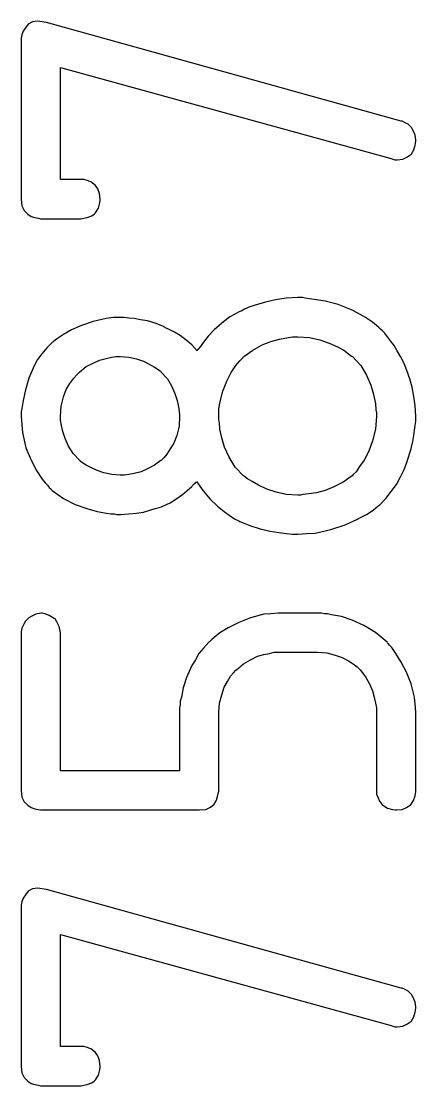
# Model space of a CAD drawing. Header units: inches. Extents: x 0 to 594, y -420 to 0.
# Drawn here: x 163.813 to 165.062, y -67.083 to -63.709 of the extents above; entities that cross this region are included whole.
import ezdxf

# ---------------------------------------------------------------- set-up
doc = ezdxf.new("R2010")
doc.units = ezdxf.units.IN
doc.header["$MEASUREMENT"] = 0

msp = doc.modelspace()

# ---------------------------------------------------------------- linework, layer by layer
at = {"color": 18, "true_color": 0x000000}
for p, q in [((163.8255, -63.7294), (163.8181, -63.7405)), ((163.8348, -63.7183), (163.8255, -63.7294)), ((163.8477, -63.7109), (163.8348, -63.7183)), ((163.8644, -63.709), (163.8477, -63.7109)), ((163.8922, -63.7127), (163.8644, -63.709)), ((165.0161, -64.0257), (163.8922, -63.7127)), ((163.8144, -63.7516), (163.8126, -63.7627)), ((163.8126, -63.7627), (163.8126, -64.2738)), ((163.8126, -63.7627), (163.8126, -63.7627)), ((163.8181, -63.7405), (163.8144, -63.7516)), ((163.9366, -64.2108), (163.9366, -63.8553)), ((163.9366, -63.8553), (164.9847, -64.1442)), ((165.0198, -64.0257), (165.0161, -64.0257)), ((165.0272, -64.0294), (165.0198, -64.0257)), ((165.0383, -64.0349), (165.0272, -64.0294)), ((165.0495, -64.046), (165.0383, -64.0349)), ((165.0513, -64.0497), (165.0495, -64.046)), ((165.055, -64.0572), (165.0513, -64.0497)), ((165.0606, -64.0701), (165.055, -64.0572)), ((165.0624, -64.0849), (165.0606, -64.0701)), ((165.0606, -64.1016), (165.0624, -64.0886)), ((165.0624, -64.0886), (165.0624, -64.0849)), ((165.0365, -64.1386), (165.0439, -64.1331)), ((165.0439, -64.1331), (165.0476, -64.1312)), ((165.0476, -64.1312), (165.0569, -64.1164)), ((165.0569, -64.1164), (165.0606, -64.1016)), ((164.9847, -64.1442), (164.9902, -64.146)), ((164.9902, -64.146), (164.9958, -64.1479)), ((164.9958, -64.1479), (165.0013, -64.1479)), ((165.0013, -64.1479), (165.0032, -64.1479)), ((165.0032, -64.1479), (165.0217, -64.146)), ((165.0217, -64.146), (165.0365, -64.1386)), ((163.9996, -64.2108), (163.9366, -64.2108)), ((164.0014, -64.2108), (163.9996, -64.2108)), ((164.0051, -64.2108), (164.0014, -64.2108)), ((164.0107, -64.2108), (164.0051, -64.2108)), ((164.0181, -64.2127), (164.0107, -64.2108)), ((164.0329, -64.2182), (164.0181, -64.2127)), ((164.0477, -64.2294), (164.0329, -64.2182)), ((164.0496, -64.2331), (164.0477, -64.2294)), ((164.0551, -64.2405), (164.0496, -64.2331)), ((164.0607, -64.2553), (164.0551, -64.2405)), ((164.0625, -64.2738), (164.0607, -64.2553)), ((163.8126, -64.2738), (163.8144, -64.2942)), ((163.8144, -64.2942), (163.8218, -64.309)), ((164.0477, -64.3164), (164.057, -64.3016)), ((164.057, -64.3016), (164.0607, -64.2886)), ((164.0607, -64.2886), (164.0625, -64.2775)), ((164.0625, -64.2775), (164.0625, -64.2738)), ((163.8218, -64.309), (163.8329, -64.3201)), ((163.8329, -64.3201), (163.844, -64.3275)), ((163.844, -64.3275), (163.8551, -64.3312)), ((163.8551, -64.3312), (163.8662, -64.3331)), ((163.8662, -64.3331), (163.8737, -64.3349)), ((163.8737, -64.3349), (163.8755, -64.3349)), ((163.8755, -64.3349), (164.0014, -64.3349)), ((164.0014, -64.3349), (164.0218, -64.3312)), ((164.0218, -64.3312), (164.0366, -64.3256)), ((164.0366, -64.3256), (164.044, -64.3201)), ((164.044, -64.3201), (164.0477, -64.3164)), ((164.5865, -64.5997), (164.5606, -64.6071)), ((164.618, -64.5923), (164.5865, -64.5997)), ((164.6514, -64.5867), (164.618, -64.5923)), ((164.6884, -64.5849), (164.6514, -64.5867)), ((164.6902, -64.5849), (164.6884, -64.5849)), ((164.6958, -64.5849), (164.6902, -64.5849)), ((164.7032, -64.5849), (164.6958, -64.5849)), ((164.7125, -64.5867), (164.7032, -64.5849)), ((164.7254, -64.5886), (164.7125, -64.5867)), ((164.7402, -64.5904), (164.7254, -64.5886)), ((164.7754, -64.596), (164.7402, -64.5904)), ((164.8162, -64.6071), (164.7754, -64.596)), ((164.5051, -64.6293), (164.4736, -64.646)), ((164.5088, -64.6275), (164.5051, -64.6293)), ((164.5199, -64.6219), (164.5088, -64.6275)), ((164.5365, -64.6145), (164.5199, -64.6219)), ((164.5606, -64.6071), (164.5365, -64.6145)), ((164.8587, -64.6238), (164.8162, -64.6071)), ((164.881, -64.6349), (164.8587, -64.6238)), ((164.9032, -64.6478), (164.881, -64.6349)), ((164.0033, -64.6737), (163.9718, -64.6867)), ((164.0403, -64.6608), (164.0033, -64.6737)), ((164.081, -64.6515), (164.0403, -64.6608)), ((164.1033, -64.6478), (164.081, -64.6515)), ((164.1273, -64.6478), (164.1033, -64.6478)), ((164.131, -64.6478), (164.1273, -64.6478)), ((164.1384, -64.6478), (164.131, -64.6478)), ((164.1533, -64.6497), (164.1384, -64.6478)), ((164.1699, -64.6515), (164.1533, -64.6497)), ((164.1903, -64.6552), (164.1699, -64.6515)), ((164.2125, -64.6589), (164.1903, -64.6552)), ((164.2366, -64.6663), (164.2125, -64.6589)), ((164.2607, -64.6756), (164.2366, -64.6663)), ((164.4477, -64.6663), (164.4236, -64.6867)), ((164.4736, -64.646), (164.4477, -64.6663)), ((164.9254, -64.6626), (164.9032, -64.6478)), ((164.9458, -64.6793), (164.9254, -64.6626)), ((163.9459, -64.7015), (163.9274, -64.7145)), ((163.9718, -64.6867), (163.9459, -64.7015)), ((164.2644, -64.6774), (164.2607, -64.6756)), ((164.2718, -64.6812), (164.2644, -64.6774)), ((164.2829, -64.6867), (164.2718, -64.6812)), ((164.2977, -64.6941), (164.2829, -64.6867)), ((164.3162, -64.7052), (164.2977, -64.6941)), ((164.3347, -64.72), (164.3162, -64.7052)), ((164.4051, -64.7071), (164.3903, -64.7256)), ((164.4236, -64.6867), (164.4051, -64.7071)), ((164.9476, -64.6812), (164.9458, -64.6793)), ((164.9513, -64.6849), (164.9476, -64.6812)), ((164.9569, -64.6904), (164.9513, -64.6849)), ((164.9643, -64.6978), (164.9569, -64.6904)), ((164.9735, -64.7089), (164.9643, -64.6978)), ((163.9107, -64.7274), (163.894, -64.7441)), ((163.9125, -64.7256), (163.9107, -64.7274)), ((163.9144, -64.7237), (163.9125, -64.7256)), ((163.9199, -64.72), (163.9144, -64.7237)), ((163.9274, -64.7145), (163.9199, -64.72)), ((164.3532, -64.7349), (164.3347, -64.72)), ((164.3699, -64.7534), (164.3532, -64.7349)), ((164.3792, -64.7404), (164.3718, -64.7497)), ((164.3903, -64.7256), (164.3792, -64.7404)), ((164.5458, -64.7515), (164.5754, -64.7349)), ((164.5754, -64.7349), (164.6032, -64.7237)), ((164.6032, -64.7237), (164.631, -64.7163)), ((164.631, -64.7163), (164.6532, -64.7126)), ((164.6532, -64.7126), (164.6717, -64.7089)), ((164.6717, -64.7089), (164.6791, -64.7089)), ((164.6791, -64.7089), (164.6847, -64.7089)), ((164.6847, -64.7089), (164.6865, -64.7089)), ((164.6865, -64.7089), (164.6884, -64.7089)), ((164.6884, -64.7089), (164.7254, -64.7108)), ((164.7254, -64.7108), (164.7587, -64.7182)), ((164.7587, -64.7182), (164.7884, -64.7293)), ((164.7884, -64.7293), (164.8143, -64.7404)), ((164.8143, -64.7404), (164.8347, -64.7515)), ((164.9828, -64.7219), (164.9735, -64.7089)), ((164.9939, -64.7367), (164.9828, -64.7219)), ((165.0032, -64.7534), (164.9939, -64.7367)), ((163.8774, -64.7626), (163.8644, -64.7811)), ((163.894, -64.7441), (163.8774, -64.7626)), ((164.081, -64.7774), (164.0996, -64.7737)), ((164.0996, -64.7737), (164.1125, -64.7719)), ((164.1125, -64.7719), (164.1218, -64.7719)), ((164.1218, -64.7719), (164.1255, -64.7719)), ((164.1255, -64.7719), (164.1533, -64.7737)), ((164.1533, -64.7737), (164.1773, -64.7793)), ((164.3718, -64.7497), (164.3699, -64.7515)), ((164.3699, -64.7515), (164.3699, -64.7534)), ((164.5143, -64.7756), (164.5162, -64.7719)), ((164.5162, -64.7719), (164.518, -64.7719)), ((164.518, -64.7719), (164.5458, -64.7515)), ((164.8347, -64.7515), (164.8495, -64.7626)), ((164.8495, -64.7626), (164.8587, -64.77)), ((164.8587, -64.77), (164.8624, -64.7719)), ((164.8624, -64.7719), (164.8884, -64.7997)), ((165.0143, -64.7719), (165.0032, -64.7534)), ((165.0254, -64.7941), (165.0143, -64.7719)), ((163.8533, -64.8015), (163.8366, -64.8404)), ((163.8644, -64.7811), (163.8533, -64.8015)), ((163.9977, -64.82), (164.0181, -64.8034)), ((164.0181, -64.8034), (164.0403, -64.7923)), ((164.0403, -64.7923), (164.0607, -64.783)), ((164.0607, -64.783), (164.081, -64.7774)), ((164.1773, -64.7793), (164.1995, -64.7867)), ((164.1995, -64.7867), (164.2181, -64.796)), ((164.2181, -64.796), (164.2347, -64.8052)), ((164.2347, -64.8052), (164.2458, -64.8126)), ((164.4773, -64.8219), (164.4921, -64.7997)), ((164.4921, -64.7997), (164.5051, -64.7848)), ((164.5051, -64.7848), (164.5143, -64.7756)), ((164.8884, -64.7997), (164.9069, -64.8311)), ((165.0346, -64.8163), (165.0254, -64.7941)), ((163.8366, -64.8404), (163.8255, -64.8774)), ((163.9662, -64.8571), (163.9792, -64.8404)), ((163.9792, -64.8404), (163.9885, -64.8293)), ((163.9885, -64.8293), (163.9959, -64.8219)), ((163.9959, -64.8219), (163.9977, -64.82)), ((164.2458, -64.8126), (164.2532, -64.8182)), ((164.2532, -64.8182), (164.2551, -64.82)), ((164.2551, -64.82), (164.2755, -64.8422)), ((164.2755, -64.8422), (164.2884, -64.8645)), ((164.4643, -64.8497), (164.4773, -64.8219)), ((164.9069, -64.8311), (164.9198, -64.8626)), ((165.0439, -64.8422), (165.0346, -64.8163)), ((165.0513, -64.8682), (165.0439, -64.8422)), ((163.9459, -64.8996), (163.9551, -64.8756)), ((163.9551, -64.8756), (163.9662, -64.8571)), ((164.2884, -64.8645), (164.2995, -64.8885)), ((164.4514, -64.8811), (164.4643, -64.8497)), ((164.9198, -64.8626), (164.9291, -64.8922)), ((165.0569, -64.8978), (165.0513, -64.8682)), ((163.8255, -64.8774), (163.8181, -64.9108)), ((163.9385, -64.9293), (163.9459, -64.8996)), ((164.2995, -64.8885), (164.3069, -64.9108)), ((164.4421, -64.9182), (164.4514, -64.8811)), ((164.9291, -64.8922), (164.9347, -64.92)), ((165.0606, -64.9274), (165.0569, -64.8978)), ((163.8144, -64.9367), (163.8126, -64.9459)), ((163.8163, -64.9237), (163.8144, -64.9367)), ((163.8181, -64.9108), (163.8163, -64.9237)), ((163.9366, -64.9608), (163.9385, -64.9293)), ((163.9385, -64.9293), (163.9385, -64.9293)), ((164.3069, -64.9108), (164.3106, -64.9311)), ((164.3106, -64.9311), (164.3125, -64.9459)), ((164.4384, -64.9385), (164.4421, -64.9182)), ((164.4384, -64.9719), (164.4384, -64.9385)), ((164.4421, -64.9182), (164.4421, -64.9182)), ((164.9347, -64.92), (164.9365, -64.9404)), ((164.9365, -64.9404), (164.9384, -64.9496)), ((165.0624, -64.9608), (165.0606, -64.9274)), ((163.8126, -64.9459), (163.8126, -64.9608)), ((163.8126, -64.9459), (163.8126, -64.9459)), ((163.8126, -64.9608), (163.8144, -64.9885)), ((163.9366, -64.9737), (163.9366, -64.9608)), ((163.9403, -64.9904), (163.9366, -64.9737)), ((164.3125, -64.9459), (164.3144, -64.957)), ((164.3144, -64.9608), (164.3125, -64.9922)), ((164.3144, -64.957), (164.3144, -64.9608)), ((164.4403, -64.9811), (164.4384, -64.9719)), ((164.9384, -64.9608), (164.9347, -65.0015)), ((164.9384, -64.9496), (164.9384, -64.9608)), ((165.0606, -64.9904), (165.0624, -64.9774)), ((165.0624, -64.9774), (165.0624, -64.9608)), ((163.8144, -64.9885), (163.8163, -65.0126)), ((163.944, -65.0089), (163.9403, -64.9904)), ((163.9514, -65.0311), (163.944, -65.0089)), ((164.3125, -64.9922), (164.3051, -65.0219)), ((164.4421, -65.0015), (164.4403, -64.9811)), ((164.4477, -65.0293), (164.4421, -65.0015)), ((164.9347, -65.0015), (164.9254, -65.0385)), ((165.0569, -65.0219), (165.0587, -65.0052)), ((165.0587, -65.0052), (165.0606, -64.9904)), ((163.8163, -65.0126), (163.8274, -65.0607)), ((163.9625, -65.0552), (163.9514, -65.0311)), ((164.3051, -65.0219), (164.2958, -65.0459)), ((164.4569, -65.0589), (164.4477, -65.0293)), ((164.9254, -65.0385), (164.9143, -65.0719)), ((165.0476, -65.0626), (165.0532, -65.0404)), ((165.0532, -65.0404), (165.0569, -65.0219)), ((163.8274, -65.0607), (163.844, -65.0996)), ((163.9773, -65.0793), (163.9625, -65.0552)), ((164.2847, -65.0644), (164.2736, -65.0811)), ((164.2958, -65.0459), (164.2847, -65.0644)), ((164.4717, -65.0904), (164.4569, -65.0589)), ((164.9143, -65.0719), (164.8995, -65.0996)), ((165.0346, -65.107), (165.0476, -65.0626)), ((163.844, -65.0996), (163.8607, -65.133)), ((163.9977, -65.1015), (163.9773, -65.0793)), ((163.9996, -65.1033), (163.9977, -65.1015)), ((164.007, -65.1089), (163.9996, -65.1033)), ((164.0181, -65.1163), (164.007, -65.1089)), ((164.2551, -65.1015), (164.2347, -65.1163)), ((164.2569, -65.0996), (164.2551, -65.1015)), ((164.2644, -65.0922), (164.2569, -65.0996)), ((164.2736, -65.0811), (164.2644, -65.0922)), ((164.4903, -65.1218), (164.4717, -65.0904)), ((164.8995, -65.0996), (164.8847, -65.12)), ((165.0254, -65.1293), (165.0346, -65.107)), ((163.8607, -65.133), (163.8792, -65.1607)), ((164.0329, -65.1237), (164.0181, -65.1163)), ((164.0533, -65.133), (164.0329, -65.1237)), ((164.0736, -65.1404), (164.0533, -65.133)), ((164.0996, -65.1459), (164.0736, -65.1404)), ((164.1255, -65.1478), (164.0996, -65.1459)), ((164.1533, -65.1459), (164.1384, -65.1478)), ((164.1699, -65.1422), (164.1533, -65.1459)), ((164.1921, -65.1367), (164.1699, -65.1422)), ((164.2125, -65.1274), (164.1921, -65.1367)), ((164.2347, -65.1163), (164.2125, -65.1274)), ((164.5162, -65.1496), (164.4903, -65.1218)), ((164.8643, -65.1459), (164.8606, -65.1496)), ((164.8736, -65.1367), (164.8643, -65.1459)), ((164.8847, -65.12), (164.8736, -65.1367)), ((165.0143, -65.1533), (165.0254, -65.1293)), ((163.8792, -65.1607), (163.8885, -65.1718)), ((163.8885, -65.1718), (163.8959, -65.1792)), ((163.8959, -65.1792), (163.9014, -65.1867)), ((164.1292, -65.1478), (164.1255, -65.1478)), ((164.1384, -65.1478), (164.1292, -65.1478)), ((164.3514, -65.1848), (164.3606, -65.1755)), ((164.3606, -65.1755), (164.3662, -65.17)), ((164.3662, -65.17), (164.368, -65.1681)), ((164.368, -65.1681), (164.3884, -65.1978)), ((164.5199, -65.1515), (164.5162, -65.1496)), ((164.5291, -65.1589), (164.5199, -65.1515)), ((164.544, -65.1681), (164.5291, -65.1589)), ((164.5643, -65.1792), (164.544, -65.1681)), ((164.5902, -65.1922), (164.5643, -65.1792)), ((164.8328, -65.17), (164.8032, -65.1848)), ((164.8606, -65.1496), (164.8328, -65.17)), ((164.9847, -65.1996), (165.0013, -65.1774)), ((165.0013, -65.1774), (165.0143, -65.1533)), ((163.9014, -65.1867), (163.907, -65.1922)), ((163.907, -65.1922), (163.9088, -65.1941)), ((163.9088, -65.1941), (163.9107, -65.1959)), ((163.9107, -65.1959), (163.9459, -65.2218)), ((164.3051, -65.2218), (164.3236, -65.2089)), ((164.3236, -65.2089), (164.3384, -65.1959)), ((164.3384, -65.1959), (164.3514, -65.1848)), ((164.3884, -65.1978), (164.4106, -65.2237)), ((164.6199, -65.2015), (164.5902, -65.1922)), ((164.6514, -65.2089), (164.6199, -65.2015)), ((164.6884, -65.2107), (164.6514, -65.2089)), ((164.6902, -65.2107), (164.6884, -65.2107)), ((164.6921, -65.2107), (164.6902, -65.2107)), ((164.6976, -65.2107), (164.6921, -65.2107)), ((164.7051, -65.2089), (164.6976, -65.2107)), ((164.7236, -65.207), (164.7051, -65.2089)), ((164.7476, -65.2033), (164.7236, -65.207)), ((164.7754, -65.1959), (164.7476, -65.2033)), ((164.8032, -65.1848), (164.7754, -65.1959)), ((164.968, -65.2218), (164.9847, -65.1996)), ((163.9459, -65.2218), (163.9829, -65.2404)), ((163.9829, -65.2404), (164.0199, -65.2533)), ((164.2569, -65.2478), (164.2607, -65.2459)), ((164.2607, -65.2459), (164.2847, -65.2348)), ((164.2847, -65.2348), (164.3051, -65.2218)), ((164.4106, -65.2237), (164.4347, -65.2459)), ((164.4347, -65.2459), (164.4551, -65.2626)), ((164.9365, -65.2515), (164.9421, -65.2459)), ((164.9421, -65.2459), (164.9458, -65.2441)), ((164.9458, -65.2441), (164.9476, -65.2422)), ((164.9476, -65.2422), (164.968, -65.2218)), ((164.0199, -65.2533), (164.0533, -65.2626)), ((164.0533, -65.2626), (164.0829, -65.2681)), ((164.0829, -65.2681), (164.0959, -65.27)), ((164.0959, -65.27), (164.107, -65.27)), ((164.107, -65.27), (164.1144, -65.2718)), ((164.1144, -65.2718), (164.1218, -65.2718)), ((164.1218, -65.2718), (164.1255, -65.2718)), ((164.1255, -65.2718), (164.1273, -65.2718)), ((164.1273, -65.2718), (164.1533, -65.27)), ((164.1533, -65.27), (164.1773, -65.2681)), ((164.1773, -65.2681), (164.1995, -65.2644)), ((164.1995, -65.2644), (164.2199, -65.2589)), ((164.2199, -65.2589), (164.2366, -65.2533)), ((164.2366, -65.2533), (164.2495, -65.2496)), ((164.2495, -65.2496), (164.2569, -65.2478)), ((164.4551, -65.2626), (164.4754, -65.2774)), ((164.4754, -65.2774), (164.4903, -65.2866)), ((164.8754, -65.2885), (164.8921, -65.2792)), ((164.8921, -65.2792), (164.9069, -65.2718)), ((164.9069, -65.2718), (164.918, -65.2644)), ((164.918, -65.2644), (164.9291, -65.257)), ((164.9291, -65.257), (164.9365, -65.2515)), ((164.4903, -65.2866), (164.5014, -65.2922)), ((164.5014, -65.2922), (164.5032, -65.2941)), ((164.5032, -65.2941), (164.5051, -65.2941)), ((164.5051, -65.2941), (164.5365, -65.307)), ((164.5365, -65.307), (164.5699, -65.3181)), ((164.7939, -65.32), (164.8384, -65.3052)), ((164.8384, -65.3052), (164.8754, -65.2885)), ((164.5699, -65.3181), (164.6014, -65.3255)), ((164.6014, -65.3255), (164.6291, -65.3292)), ((164.6291, -65.3292), (164.6532, -65.3329)), ((164.6532, -65.3329), (164.6717, -65.3348)), ((164.6717, -65.3348), (164.6791, -65.3348)), ((164.6791, -65.3348), (164.6847, -65.3348)), ((164.6847, -65.3348), (164.6865, -65.3348)), ((164.6865, -65.3348), (164.6884, -65.3348)), ((164.6884, -65.3348), (164.7162, -65.3329)), ((164.7162, -65.3329), (164.7439, -65.3311)), ((164.7439, -65.3311), (164.7939, -65.32)), ((163.8755, -65.5848), (163.8588, -65.5885)), ((163.8792, -65.5848), (163.8755, -65.5848)), ((163.8885, -65.5866), (163.8792, -65.5848)), ((164.6273, -65.5848), (164.6032, -65.5866)), ((164.7513, -65.5848), (164.6273, -65.5848)), ((164.7532, -65.5848), (164.7513, -65.5848)), ((164.7569, -65.5848), (164.7532, -65.5848)), ((164.7643, -65.5848), (164.7569, -65.5848)), ((164.7736, -65.5866), (164.7643, -65.5848)), ((163.8218, -65.6181), (163.8144, -65.6329)), ((163.8255, -65.6107), (163.8218, -65.6181)), ((163.8329, -65.6033), (163.8255, -65.6107)), ((163.8366, -65.5996), (163.8329, -65.6033)), ((163.8459, -65.594), (163.8366, -65.5996)), ((163.8588, -65.5885), (163.8459, -65.594)), ((163.9014, -65.5922), (163.8885, -65.5866)), ((163.9162, -65.6014), (163.9014, -65.5922)), ((163.9199, -65.6033), (163.9162, -65.6014)), ((163.9255, -65.6125), (163.9199, -65.6033)), ((163.9329, -65.6274), (163.9255, -65.6125)), ((164.5014, -65.6144), (164.468, -65.6311)), ((164.5384, -65.5996), (164.5014, -65.6144)), ((164.581, -65.5885), (164.5384, -65.5996)), ((164.6032, -65.5866), (164.581, -65.5885)), ((164.7828, -65.5866), (164.7736, -65.5866)), ((164.7958, -65.5903), (164.7828, -65.5866)), ((164.8273, -65.5959), (164.7958, -65.5903)), ((164.8606, -65.607), (164.8273, -65.5959)), ((164.8976, -65.6236), (164.8606, -65.607)), ((163.8144, -65.6329), (163.8126, -65.644)), ((163.8126, -65.644), (163.8126, -66.1477)), ((163.8126, -65.644), (163.8126, -65.644)), ((163.9348, -65.6366), (163.9329, -65.6274)), ((163.9366, -65.6477), (163.9348, -65.6366)), ((163.9366, -66.0847), (163.9366, -65.6477)), ((164.4421, -65.6477), (164.4236, -65.6625)), ((164.468, -65.6311), (164.4421, -65.6477)), ((164.9161, -65.6348), (164.8976, -65.6236)), ((164.9347, -65.6459), (164.9161, -65.6348)), ((164.9532, -65.6607), (164.9347, -65.6459)), ((164.4069, -65.6773), (164.3903, -65.6959)), ((164.4088, -65.6755), (164.4069, -65.6773)), ((164.4106, -65.6736), (164.4088, -65.6755)), ((164.4162, -65.6681), (164.4106, -65.6736)), ((164.4236, -65.6625), (164.4162, -65.6681)), ((164.9717, -65.6773), (164.9532, -65.6607)), ((164.9735, -65.6792), (164.9717, -65.6773)), ((164.9754, -65.681), (164.9735, -65.6792)), ((164.9791, -65.6866), (164.9754, -65.681)), ((164.3755, -65.7125), (164.3643, -65.7329)), ((164.3903, -65.6959), (164.3755, -65.7125)), ((164.5606, -65.7218), (164.581, -65.7162)), ((164.581, -65.7162), (164.5995, -65.7125)), ((164.5995, -65.7125), (164.6143, -65.7088)), ((164.6143, -65.7088), (164.6236, -65.7088)), ((164.6236, -65.7088), (164.6273, -65.7088)), ((164.6273, -65.7088), (164.7513, -65.7088)), ((164.7513, -65.7088), (164.781, -65.7107)), ((164.781, -65.7107), (164.8069, -65.7181)), ((164.8069, -65.7181), (164.8291, -65.7255)), ((164.9865, -65.694), (164.9791, -65.6866)), ((164.9995, -65.7125), (164.9865, -65.694)), ((165.0161, -65.7403), (164.9995, -65.7125)), ((164.3532, -65.7514), (164.3366, -65.7884)), ((164.3643, -65.7329), (164.3532, -65.7514)), ((164.494, -65.7644), (164.5162, -65.7459)), ((164.5162, -65.7459), (164.5384, -65.7329)), ((164.5384, -65.7329), (164.5606, -65.7218)), ((164.8291, -65.7255), (164.8495, -65.7366)), ((164.8495, -65.7366), (164.8643, -65.7459)), ((164.8643, -65.7459), (164.8773, -65.7551)), ((165.0328, -65.7718), (165.0161, -65.7403)), ((164.4662, -65.8014), (164.4754, -65.7847)), ((164.4754, -65.7847), (164.4847, -65.7736)), ((164.4847, -65.7736), (164.4921, -65.7662)), ((164.4921, -65.7662), (164.494, -65.7644)), ((164.8773, -65.7551), (164.8847, -65.7625)), ((164.8847, -65.7625), (164.8865, -65.7644)), ((164.8865, -65.7644), (164.9032, -65.7866)), ((164.9032, -65.7866), (164.9161, -65.8088)), ((165.0476, -65.8088), (165.0328, -65.7718)), ((164.3366, -65.7884), (164.3255, -65.8218)), ((164.4477, -65.844), (164.4551, -65.8199)), ((164.4551, -65.8199), (164.4662, -65.8014)), ((164.9161, -65.8088), (164.9254, -65.831)), ((165.0587, -65.8514), (165.0476, -65.8088)), ((164.3199, -65.8514), (164.3162, -65.8644)), ((164.3255, -65.8218), (164.3199, -65.8514)), ((164.4403, -65.8699), (164.4477, -65.844)), ((164.9254, -65.831), (164.931, -65.8514)), ((164.931, -65.8514), (164.9347, -65.8699)), ((165.0606, -65.8736), (165.0587, -65.8514)), ((164.3162, -65.8755), (164.3144, -65.8847)), ((164.3144, -65.8847), (164.3144, -66.0847)), ((164.3162, -65.8644), (164.3162, -65.8755)), ((164.4384, -65.8977), (164.4403, -65.8699)), ((164.9347, -65.8699), (164.9384, -65.8847)), ((164.9384, -65.8847), (164.9384, -66.1588)), ((165.0624, -65.8977), (165.0606, -65.8736)), ((164.4384, -66.1495), (164.4384, -65.8977)), ((165.0624, -66.1514), (165.0624, -65.8977)), ((164.3144, -66.0847), (163.9366, -66.0847)), ((163.8126, -66.1477), (163.8144, -66.168)), ((164.4347, -66.1662), (164.4366, -66.1569)), ((164.4366, -66.1569), (164.4384, -66.1495)), ((165.0606, -66.1643), (165.0624, -66.1514)), ((163.8144, -66.168), (163.8218, -66.1828)), ((163.8218, -66.1828), (163.8329, -66.194)), ((164.4125, -66.1995), (164.4236, -66.1903)), ((164.4236, -66.1903), (164.431, -66.1773)), ((164.431, -66.1773), (164.4347, -66.1662)), ((164.9384, -66.1588), (164.9421, -66.168)), ((164.9421, -66.168), (164.9476, -66.181)), ((164.9476, -66.181), (164.955, -66.1903)), ((164.955, -66.1903), (164.9569, -66.194)), ((165.0458, -66.194), (165.055, -66.1791)), ((165.055, -66.1791), (165.0606, -66.1643)), ((163.8329, -66.194), (163.844, -66.2014)), ((163.844, -66.2014), (163.8551, -66.2051)), ((163.8551, -66.2051), (163.8662, -66.2069)), ((163.8662, -66.2069), (163.8737, -66.2088)), ((163.8737, -66.2088), (163.8755, -66.2088)), ((163.8755, -66.2088), (164.3773, -66.2088)), ((164.3773, -66.2088), (164.3977, -66.2069)), ((164.3977, -66.2069), (164.4125, -66.1995)), ((164.9569, -66.194), (164.9587, -66.194)), ((164.9587, -66.194), (164.9735, -66.2032)), ((164.9735, -66.2032), (164.9884, -66.2069)), ((164.9884, -66.2069), (164.9976, -66.2088)), ((164.9976, -66.2088), (164.9995, -66.2088)), ((164.9995, -66.2088), (165.0013, -66.2088)), ((165.0013, -66.2088), (165.0198, -66.2069)), ((165.0198, -66.2069), (165.0328, -66.2014)), ((165.0328, -66.2014), (165.0421, -66.1958)), ((165.0421, -66.1958), (165.0458, -66.194)), ((163.8477, -66.4587), (163.8348, -66.4662)), ((163.8644, -66.4569), (163.8477, -66.4587)), ((163.8922, -66.4606), (163.8644, -66.4569)), ((165.0161, -66.7735), (163.8922, -66.4606)), ((163.8181, -66.4884), (163.8144, -66.4995)), ((163.8255, -66.4773), (163.8181, -66.4884)), ((163.8348, -66.4662), (163.8255, -66.4773)), ((163.8144, -66.4995), (163.8126, -66.5106)), ((163.8126, -66.5106), (163.8126, -67.0217)), ((163.8126, -66.5106), (163.8126, -66.5106)), ((163.9366, -66.9587), (163.9366, -66.6032)), ((163.9366, -66.6032), (164.9847, -66.892)), ((165.0198, -66.7735), (165.0161, -66.7735)), ((165.0272, -66.7772), (165.0198, -66.7735)), ((165.0383, -66.7828), (165.0272, -66.7772)), ((165.0495, -66.7939), (165.0383, -66.7828)), ((165.0513, -66.7976), (165.0495, -66.7939)), ((165.055, -66.805), (165.0513, -66.7976)), ((165.0606, -66.818), (165.055, -66.805)), ((165.0624, -66.8328), (165.0606, -66.818)), ((165.0624, -66.8365), (165.0624, -66.8328)), ((165.0476, -66.8791), (165.0569, -66.8643)), ((165.0569, -66.8643), (165.0606, -66.8494)), ((165.0606, -66.8494), (165.0624, -66.8365)), ((164.9847, -66.892), (164.9902, -66.8939)), ((164.9902, -66.8939), (164.9958, -66.8957)), ((164.9958, -66.8957), (165.0013, -66.8957)), ((165.0013, -66.8957), (165.0032, -66.8957)), ((165.0032, -66.8957), (165.0217, -66.8939)), ((165.0217, -66.8939), (165.0365, -66.8865)), ((165.0365, -66.8865), (165.0439, -66.8809)), ((165.0439, -66.8809), (165.0476, -66.8791)), ((163.9996, -66.9587), (163.9366, -66.9587)), ((164.0014, -66.9587), (163.9996, -66.9587)), ((164.0051, -66.9587), (164.0014, -66.9587)), ((164.0107, -66.9587), (164.0051, -66.9587)), ((164.0181, -66.9605), (164.0107, -66.9587)), ((164.0329, -66.9661), (164.0181, -66.9605)), ((164.0477, -66.9772), (164.0329, -66.9661)), ((164.0496, -66.9809), (164.0477, -66.9772)), ((164.0551, -66.9883), (164.0496, -66.9809)), ((164.0607, -67.0031), (164.0551, -66.9883)), ((163.8126, -67.0217), (163.8144, -67.042)), ((164.0625, -67.0217), (164.0607, -67.0031)), ((164.0607, -67.0365), (164.0625, -67.0254)), ((164.0625, -67.0254), (164.0625, -67.0217)), ((163.8144, -67.042), (163.8218, -67.0568)), ((163.8218, -67.0568), (163.8329, -67.0679)), ((163.8329, -67.0679), (163.844, -67.0753)), ((164.0366, -67.0735), (164.044, -67.0679)), ((164.044, -67.0679), (164.0477, -67.0642)), ((164.0477, -67.0642), (164.057, -67.0494)), ((164.057, -67.0494), (164.0607, -67.0365)), ((163.844, -67.0753), (163.8551, -67.0791)), ((163.8551, -67.0791), (163.8662, -67.0809)), ((163.8662, -67.0809), (163.8737, -67.0828)), ((163.8737, -67.0828), (163.8755, -67.0828)), ((163.8755, -67.0828), (164.0014, -67.0828)), ((164.0014, -67.0828), (164.0218, -67.0791)), ((164.0218, -67.0791), (164.0366, -67.0735))]:
    msp.add_line(p, q, dxfattribs=at)

doc.saveas('drawing.dxf')
